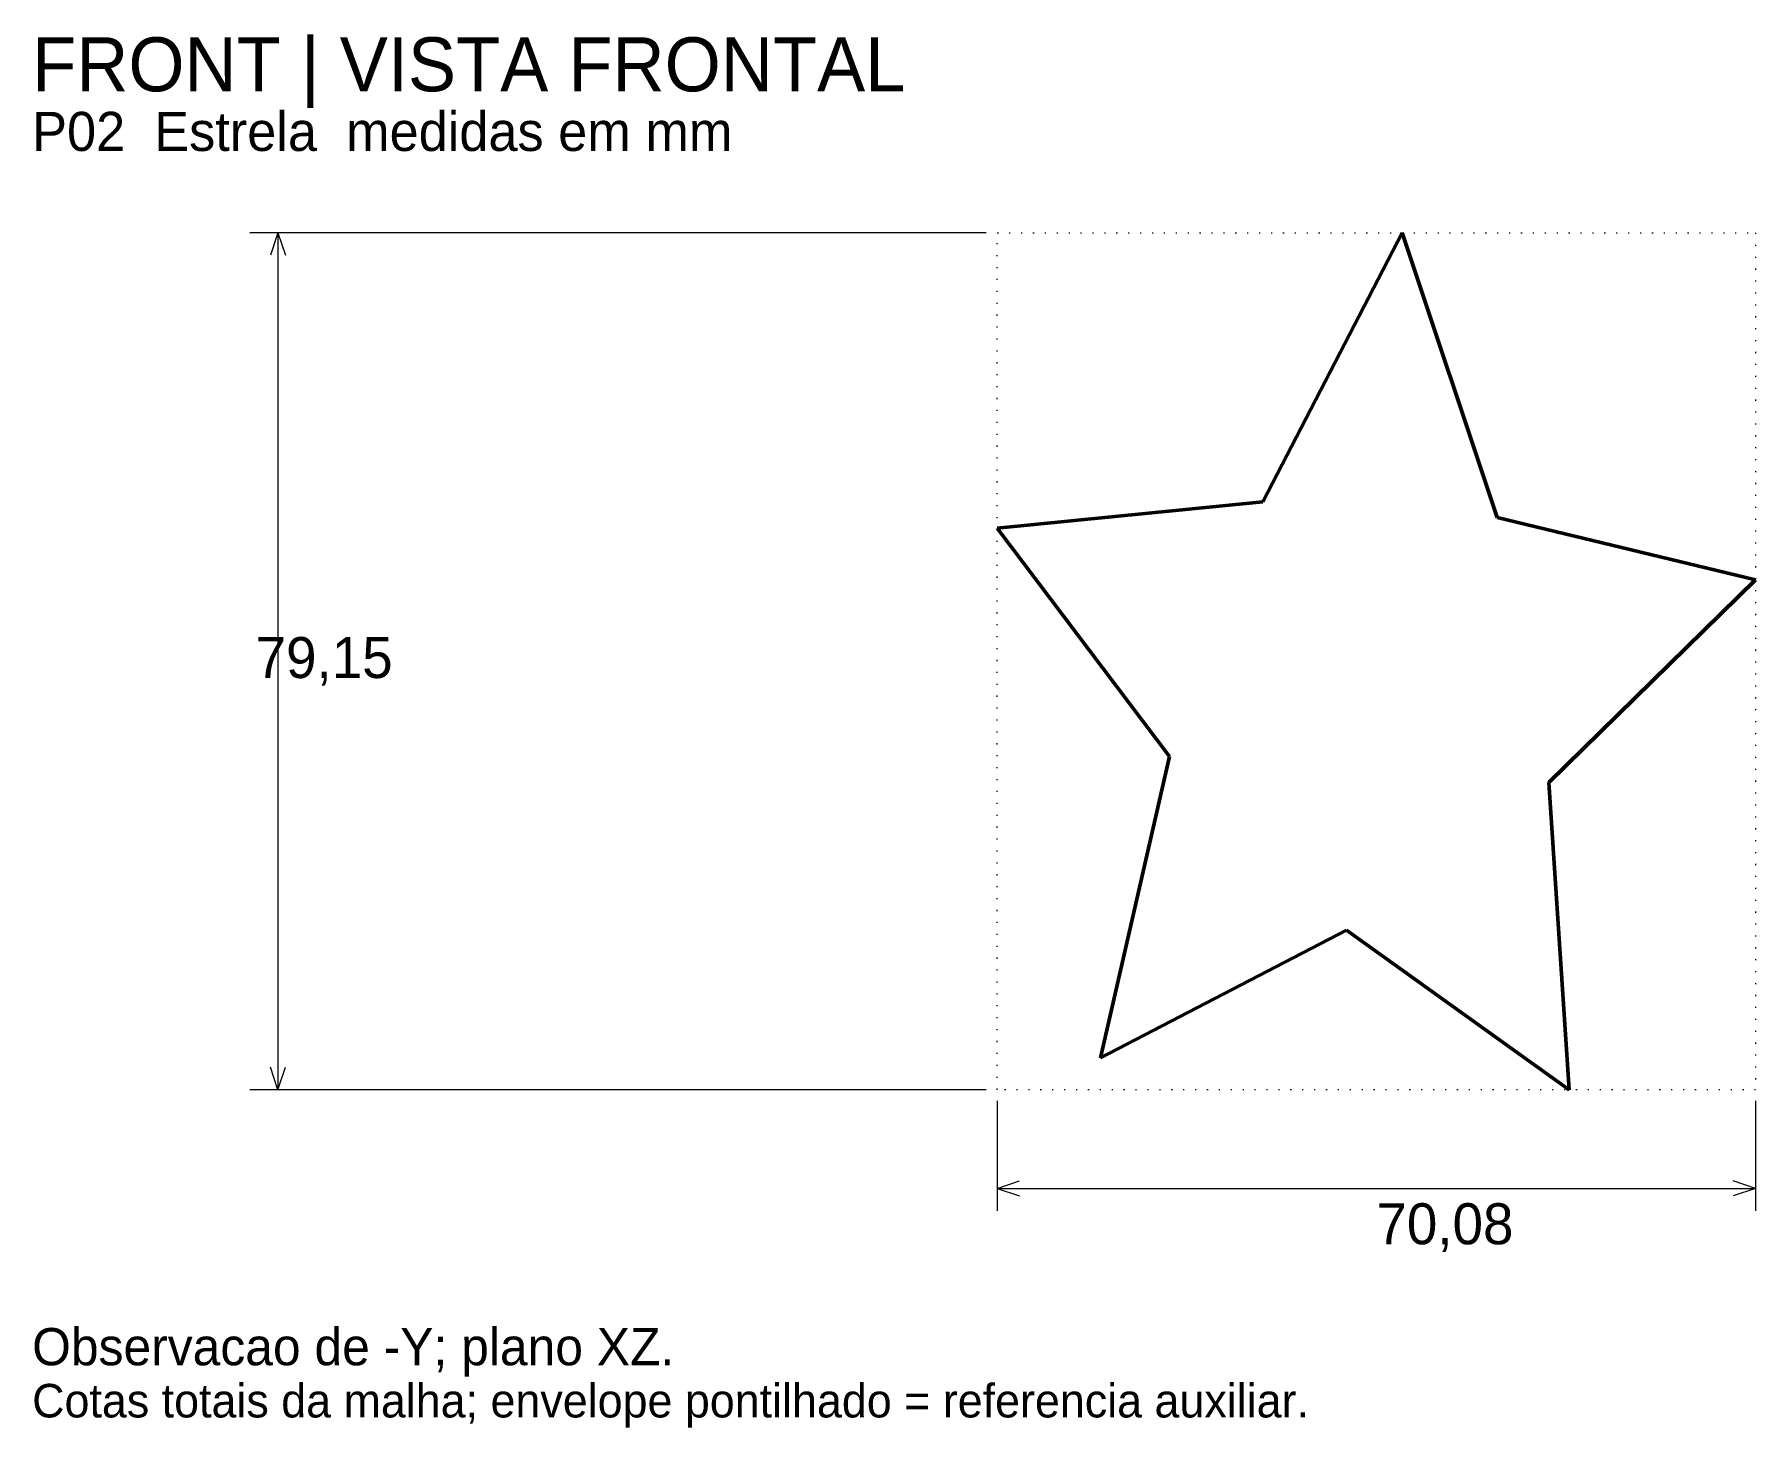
# Model space of a CAD drawing. Header units: millimetres. Extents: x 7 to 166, y 2 to 131.
import ezdxf

# ---------------------------------------------------------------- set-up
doc = ezdxf.new("R2010")
doc.units = ezdxf.units.MM
doc.linetypes.add('DOTTED', pattern=[1, 0, -1])
doc.linetypes.add('HIDDEN', pattern=[4.5, 3, -1.5])
for name, color, linetype, lineweight in [('HIDDEN', 8, 'HIDDEN', 25), ('REFERENCE', 8, 'DOTTED', 13), ('TEXT', 7, 'CONTINUOUS', 18), ('THIN', 7, 'CONTINUOUS', 18), ('VISIBLE', 7, 'CONTINUOUS', 50)]:
    doc.layers.add(name, color=color, linetype=linetype, lineweight=lineweight)

msp = doc.modelspace()

# ---------------------------------------------------------------- linework, layer by layer
at = {"layer": 'HIDDEN'}
for p, q in [((120.27, 87.87), (133.15, 112.7)), ((133.15, 112.7), (141.93, 86.4)), ((95.73, 85.42), (120.27, 87.87)), ((141.93, 86.4), (165.81, 80.65)), ((95.73, 85.42), (111.65, 64.32)), ((146.69, 61.94), (165.81, 80.65)), ((105.27, 36.5), (111.65, 64.32)), ((146.69, 61.94), (148.58, 33.55)), ((105.27, 36.5), (127.99, 48.3)), ((127.99, 48.3), (148.58, 33.55))]:
    msp.add_line(p, q, dxfattribs=at)
at = {"layer": 'REFERENCE'}
for p, q in [((95.73, 112.7), (165.81, 112.7)), ((95.73, 33.55), (95.73, 112.7)), ((165.81, 112.7), (165.81, 33.55)), ((165.81, 33.55), (95.73, 33.55))]:
    msp.add_line(p, q, dxfattribs=at)
at = {"layer": 'THIN'}
for p, q in [((94.7, 112.7), (26.67, 112.7)), ((29.25, 112.7), (28.56, 110.64)), ((29.25, 112.7), (29.25, 33.55)), ((29.25, 112.7), (29.94, 110.64)), ((29.25, 33.55), (28.56, 35.62)), ((29.25, 33.55), (29.94, 35.62)), ((94.7, 33.55), (26.67, 33.55)), ((95.73, 32.52), (95.73, 22.37)), ((165.81, 32.52), (165.81, 22.37)), ((95.73, 24.43), (97.79, 25.12)), ((95.73, 24.43), (165.81, 24.43)), ((95.73, 24.43), (97.79, 23.74)), ((165.81, 24.43), (163.74, 25.12)), ((165.81, 24.43), (163.74, 23.74))]:
    msp.add_line(p, q, dxfattribs=at)
at = {"layer": 'VISIBLE'}
for p, q in [((120.27, 87.87), (133.15, 112.7)), ((133.15, 112.7), (141.93, 86.4)), ((95.73, 85.42), (120.27, 87.87)), ((141.93, 86.4), (165.81, 80.65)), ((95.73, 85.42), (111.65, 64.32)), ((146.69, 61.94), (165.81, 80.65)), ((105.27, 36.5), (111.65, 64.32)), ((146.69, 61.94), (148.58, 33.55)), ((105.27, 36.5), (127.99, 48.3)), ((127.99, 48.3), (148.58, 33.55)), ((148.49, 33.62), (148.58, 33.55)), ((148.57, 33.66), (148.58, 33.55))]:
    msp.add_line(p, q, dxfattribs=at)

# ---------------------------------------------------------------- texts
at = {"layer": 'TEXT'}
for s, height, p in [('FRONT | VISTA FRONTAL', 4.9899, (6.54, 125.78)), ('P02  Estrela  medidas em mm', 3.6134, (6.54, 120.27)), ('79,15', 3.785, (27.19, 71.58)), ('70,08', 3.785, (130.77, 19.27)), ('Observacao de -Y; plano XZ.', 3.4413, (6.54, 8.09)), ('Cotas totais da malha; envelope pontilhado = referencia auxiliar.', 3.0972, (6.54, 3.27))]:
    msp.add_text(s, height=height, dxfattribs=at).set_placement(p)

doc.saveas('drawing.dxf')
